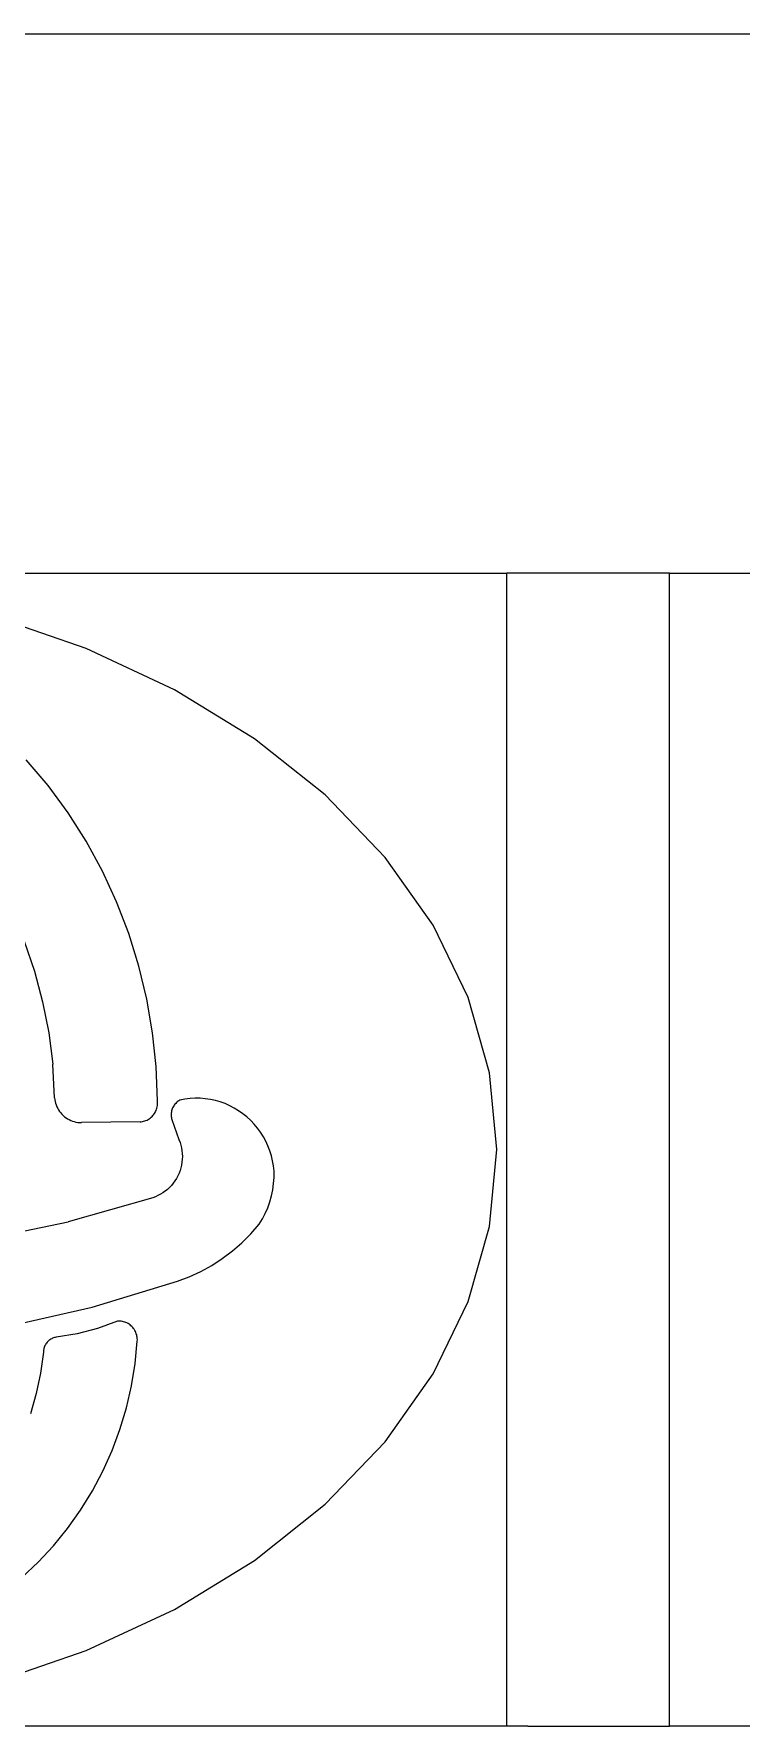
# Model space of a CAD drawing. Extents: x 396092 to 455492, y 17293 to 132793.
# Drawn here: x 410911.3 to 410997.2, y 60901 to 61106.4 of the extents above; entities that cross this region are included whole.
import ezdxf

# ---------------------------------------------------------------- set-up
doc = ezdxf.new("R2010")
doc.units = 0
doc.header["$LTSCALE"] = 1000
doc.header["$MEASUREMENT"] = 0
doc.layers.add('MU', color=34, linetype='Continuous')

msp = doc.modelspace()

# ---------------------------------------------------------------- linework, layer by layer
at = {"layer": 'MU', "color": 37}
for p, q in [((408391.55, 61106.41), (412271.55, 61106.41)), ((410868.63, 61040.95), (410968.73, 61040.95)), ((410988.51, 61040.95), (410968.73, 61040.95)), ((410968.73, 60900.95), (410968.73, 61040.95)), ((410988.51, 60900.95), (410988.51, 61040.95)), ((410988.51, 61040.95), (411041.73, 61040.95)), ((410917.66, 61031.78), (410906.13, 61035.75)), ((410928.38, 61026.78), (410917.66, 61031.78)), ((410938.11, 61020.83), (410928.38, 61026.78)), ((410946.69, 61014.01), (410938.11, 61020.83)), ((410913.01, 61015.16), (410910.36, 61018.29)), ((410915.44, 61011.85), (410913.01, 61015.16)), ((410953.96, 61006.42), (410946.69, 61014.01)), ((410917.65, 61008.38), (410915.44, 61011.85)), ((410919.62, 61004.77), (410917.65, 61008.38)), ((410959.78, 60998.18), (410953.96, 61006.42)), ((410921.35, 61001.03), (410919.62, 61004.77)), ((410922.84, 60997.18), (410921.35, 61001.03)), ((410964.05, 60989.41), (410959.78, 60998.18)), ((410910.1, 60996.27), (410911.35, 60992.63)), ((410924.06, 60993.23), (410922.84, 60997.18)), ((410911.35, 60992.63), (410912.35, 60988.91)), ((410925.03, 60989.22), (410924.06, 60993.23)), ((410912.35, 60988.91), (410913.1, 60985.13)), ((410925.72, 60985.14), (410925.03, 60989.22)), ((410966.65, 60980.28), (410964.05, 60989.41)), ((410913.1, 60985.13), (410913.58, 60981.31)), ((410926.15, 60981.03), (410925.72, 60985.14)), ((410913.81, 60977.24), (410913.58, 60981.31)), ((410926.31, 60976.89), (410926.15, 60981.03)), ((410967.53, 60970.95), (410966.65, 60980.28)), ((410913.81, 60977.24), (410913.84, 60977.01)), ((410913.84, 60977.01), (410913.88, 60976.79)), ((410913.88, 60976.79), (410913.93, 60976.58)), ((410913.93, 60976.58), (410914, 60976.37)), ((410914, 60976.37), (410914.09, 60976.16)), ((410914.09, 60976.16), (410914.19, 60975.96)), ((410914.19, 60975.96), (410914.3, 60975.77)), ((410914.3, 60975.77), (410914.42, 60975.59)), ((410914.42, 60975.59), (410914.56, 60975.41)), ((410925.93, 60975.32), (410926.01, 60975.44)), ((410926.01, 60975.44), (410926.08, 60975.58)), ((410926.08, 60975.58), (410926.15, 60975.71)), ((410926.15, 60975.71), (410926.2, 60975.85)), ((410926.2, 60975.85), (410926.24, 60976)), ((410926.24, 60976), (410926.28, 60976.14)), ((410926.28, 60976.14), (410926.3, 60976.29)), ((410926.3, 60976.29), (410926.32, 60976.44)), ((410926.32, 60976.74), (410926.31, 60976.89)), ((410926.33, 60976.59), (410926.32, 60976.74)), ((410926.32, 60976.44), (410926.33, 60976.59)), ((410928, 60975.51), (410927.98, 60975.38)), ((410928.02, 60975.64), (410928, 60975.51)), ((410928.06, 60975.77), (410928.02, 60975.64)), ((410928.1, 60975.89), (410928.06, 60975.77)), ((410928.15, 60976.02), (410928.1, 60975.89)), ((410928.21, 60976.14), (410928.15, 60976.02)), ((410928.28, 60976.25), (410928.21, 60976.14)), ((410928.35, 60976.36), (410928.28, 60976.25)), ((410928.43, 60976.46), (410928.35, 60976.36)), ((410928.52, 60976.56), (410928.43, 60976.46)), ((410928.61, 60976.65), (410928.52, 60976.56)), ((410928.71, 60976.74), (410928.61, 60976.65)), ((410928.81, 60976.82), (410928.71, 60976.74)), ((410928.92, 60976.89), (410928.81, 60976.82)), ((410929.04, 60976.95), (410928.92, 60976.89)), ((410929.65, 60977.07), (410929.04, 60976.95)), ((410930.26, 60977.15), (410929.65, 60977.07)), ((410930.88, 60977.19), (410930.26, 60977.15)), ((410931.5, 60977.18), (410930.88, 60977.19)), ((410932.12, 60977.13), (410931.5, 60977.18)), ((410932.73, 60977.04), (410932.12, 60977.13)), ((410933.34, 60976.91), (410932.73, 60977.04)), ((410933.93, 60976.74), (410933.34, 60976.91)), ((410934.52, 60976.53), (410933.93, 60976.74)), ((410935.09, 60976.28), (410934.52, 60976.53)), ((410935.64, 60976), (410935.09, 60976.28)), ((410936.17, 60975.67), (410935.64, 60976)), ((410936.68, 60975.31), (410936.17, 60975.67)), ((410914.56, 60975.41), (410914.7, 60975.24)), ((410914.7, 60975.24), (410914.86, 60975.09)), ((410914.86, 60975.09), (410915.03, 60974.94)), ((410915.03, 60974.94), (410915.2, 60974.81)), ((410915.2, 60974.81), (410915.39, 60974.69)), ((410915.39, 60974.69), (410915.58, 60974.59)), ((410915.58, 60974.59), (410915.78, 60974.49)), ((410915.78, 60974.49), (410915.98, 60974.41)), ((410915.98, 60974.41), (410916.19, 60974.35)), ((410916.19, 60974.35), (410916.4, 60974.3)), ((410916.4, 60974.3), (410916.62, 60974.26)), ((410916.62, 60974.26), (410916.84, 60974.24)), ((410916.84, 60974.24), (410917.06, 60974.24)), ((410924.19, 60974.33), (410917.06, 60974.24)), ((410924.19, 60974.33), (410924.34, 60974.34)), ((410924.34, 60974.34), (410924.48, 60974.36)), ((410924.48, 60974.36), (410924.63, 60974.39)), ((410924.63, 60974.39), (410924.77, 60974.43)), ((410924.77, 60974.43), (410924.91, 60974.48)), ((410924.91, 60974.48), (410925.04, 60974.54)), ((410925.04, 60974.54), (410925.17, 60974.61)), ((410925.17, 60974.61), (410925.3, 60974.69)), ((410925.3, 60974.69), (410925.42, 60974.78)), ((410925.42, 60974.78), (410925.54, 60974.87)), ((410925.54, 60974.87), (410925.65, 60974.97)), ((410925.65, 60974.97), (410925.75, 60975.08)), ((410925.75, 60975.08), (410925.84, 60975.19)), ((410925.84, 60975.19), (410925.93, 60975.32)), ((410927.98, 60975.38), (410927.97, 60975.25)), ((410927.97, 60975.25), (410927.97, 60975.11)), ((410927.97, 60975.11), (410927.98, 60974.98)), ((410927.98, 60974.98), (410928, 60974.85)), ((410928, 60974.85), (410928.02, 60974.72)), ((410928.02, 60974.72), (410928.06, 60974.59)), ((410928.06, 60974.59), (410928.92, 60972.16)), ((410937.17, 60974.92), (410936.68, 60975.31)), ((410937.63, 60974.5), (410937.17, 60974.92)), ((410937.63, 60974.5), (410938.06, 60974.04)), ((410938.46, 60973.56), (410938.06, 60974.04)), ((410938.83, 60973.05), (410938.46, 60973.56)), ((410928.92, 60972.16), (410929.05, 60971.83)), ((410929.05, 60971.83), (410929.15, 60971.5)), ((410929.15, 60971.5), (410929.23, 60971.16)), ((410939.17, 60972.52), (410938.83, 60973.05)), ((410939.47, 60971.97), (410939.17, 60972.52)), ((410939.73, 60971.39), (410939.47, 60971.97)), ((410939.96, 60970.81), (410939.73, 60971.39)), ((410929.23, 60971.16), (410929.28, 60970.81)), ((410929.28, 60969.42), (410929.23, 60969.07)), ((410929.28, 60970.81), (410929.32, 60970.47)), ((410929.32, 60969.77), (410929.28, 60969.42)), ((410929.32, 60970.47), (410929.33, 60970.12)), ((410929.33, 60970.12), (410929.32, 60969.77)), ((410940.14, 60970.2), (410939.96, 60970.81)), ((410940.29, 60969.59), (410940.14, 60970.2)), ((410940.4, 60968.97), (410940.29, 60969.59)), ((410966.65, 60961.62), (410967.53, 60970.95)), ((410928.62, 60967.45), (410928.43, 60967.16)), ((410928.78, 60967.76), (410928.62, 60967.45)), ((410928.93, 60968.07), (410928.78, 60967.76)), ((410929.05, 60968.4), (410928.93, 60968.07)), ((410929.15, 60968.73), (410929.05, 60968.4)), ((410929.23, 60969.07), (410929.15, 60968.73)), ((410940.47, 60968.34), (410940.4, 60968.97)), ((410940.41, 60966.83), (410940.47, 60967.58)), ((410940.47, 60967.58), (410940.47, 60968.34)), ((410926.06, 60965.23), (410925.74, 60965.11)), ((410926.37, 60965.36), (410926.06, 60965.23)), ((410926.68, 60965.52), (410926.37, 60965.36)), ((410926.97, 60965.7), (410926.68, 60965.52)), ((410927.25, 60965.9), (410926.97, 60965.7)), ((410927.52, 60966.12), (410927.25, 60965.9)), ((410927.77, 60966.35), (410927.52, 60966.12)), ((410928.01, 60966.61), (410927.77, 60966.35)), ((410928.23, 60966.87), (410928.01, 60966.61)), ((410928.43, 60967.16), (410928.23, 60966.87)), ((410939.95, 60964.61), (410940.15, 60965.34)), ((410940.15, 60965.34), (410940.31, 60966.08)), ((410940.31, 60966.08), (410940.41, 60966.83)), ((410925.74, 60965.11), (410915.45, 60962.2)), ((410939.06, 60962.54), (410939.4, 60963.21)), ((410939.4, 60963.21), (410939.7, 60963.9)), ((410939.7, 60963.9), (410939.95, 60964.61)), ((410904.99, 60960.02), (410915.45, 60962.2)), ((410937.66, 60960.73), (410938.67, 60961.89)), ((410938.67, 60961.89), (410939.06, 60962.54)), ((410964.05, 60952.49), (410966.65, 60961.62)), ((410935.41, 60958.64), (410936.57, 60959.65)), ((410936.57, 60959.65), (410937.66, 60960.73)), ((410932.9, 60956.89), (410934.18, 60957.72)), ((410934.18, 60957.72), (410935.41, 60958.64)), ((410918.39, 60951.82), (410928.75, 60954.97)), ((410928.75, 60954.97), (410930.17, 60955.51)), ((410930.17, 60955.51), (410931.56, 60956.15)), ((410931.56, 60956.15), (410932.9, 60956.89)), ((410907.83, 60949.45), (410918.39, 60951.82)), ((410959.78, 60943.73), (410964.05, 60952.49)), ((410919.04, 60949.25), (410916.55, 60948.6)), ((410921.46, 60950.12), (410919.04, 60949.25)), ((410921.61, 60950.13), (410921.46, 60950.12)), ((410921.76, 60950.12), (410921.61, 60950.13)), ((410921.9, 60950.11), (410921.76, 60950.12)), ((410922.05, 60950.09), (410921.9, 60950.11)), ((410922.19, 60950.05), (410922.05, 60950.09)), ((410922.33, 60950.01), (410922.19, 60950.05)), ((410922.47, 60949.96), (410922.33, 60950.01)), ((410922.6, 60949.9), (410922.47, 60949.96)), ((410922.73, 60949.83), (410922.6, 60949.9)), ((410922.86, 60949.75), (410922.73, 60949.83)), ((410922.98, 60949.67), (410922.86, 60949.75)), ((410923.09, 60949.57), (410922.98, 60949.67)), ((410923.2, 60949.47), (410923.09, 60949.57)), ((410923.3, 60949.36), (410923.2, 60949.47)), ((410923.39, 60949.25), (410923.3, 60949.36)), ((410923.48, 60949.13), (410923.39, 60949.25)), ((410923.56, 60949), (410923.48, 60949.13)), ((410923.63, 60948.87), (410923.56, 60949)), ((410923.69, 60948.74), (410923.63, 60948.87)), ((410923.74, 60948.6), (410923.69, 60948.74)), ((410912.49, 60946.7), (410912.47, 60946.58)), ((410912.52, 60946.82), (410912.49, 60946.7)), ((410912.55, 60946.93), (410912.52, 60946.82)), ((410912.59, 60947.05), (410912.55, 60946.93)), ((410912.64, 60947.16), (410912.59, 60947.05)), ((410912.69, 60947.26), (410912.64, 60947.16)), ((410912.75, 60947.36), (410912.69, 60947.26)), ((410912.82, 60947.46), (410912.75, 60947.36)), ((410912.9, 60947.56), (410912.82, 60947.46)), ((410912.98, 60947.64), (410912.9, 60947.56)), ((410913.06, 60947.73), (410912.98, 60947.64)), ((410913.15, 60947.8), (410913.06, 60947.73)), ((410913.25, 60947.87), (410913.15, 60947.8)), ((410913.35, 60947.94), (410913.25, 60947.87)), ((410913.46, 60947.99), (410913.35, 60947.94)), ((410913.56, 60948.04), (410913.46, 60947.99)), ((410913.67, 60948.08), (410913.56, 60948.04)), ((410913.79, 60948.12), (410913.67, 60948.08)), ((410913.9, 60948.14), (410913.79, 60948.12)), ((410914.02, 60948.16), (410913.9, 60948.14)), ((410916.55, 60948.6), (410914.02, 60948.16)), ((410923.6, 60944.98), (410923.86, 60947.71)), ((410923.79, 60948.45), (410923.74, 60948.6)), ((410923.82, 60948.31), (410923.79, 60948.45)), ((410923.85, 60948.16), (410923.82, 60948.31)), ((410923.86, 60948.01), (410923.85, 60948.16)), ((410923.87, 60947.86), (410923.86, 60948.01)), ((410923.86, 60947.71), (410923.87, 60947.86)), ((410912.46, 60946.34), (410912.1, 60943.82)), ((410912.47, 60946.58), (410912.46, 60946.46)), ((410912.46, 60946.46), (410912.46, 60946.34)), ((410923.16, 60942.28), (410923.6, 60944.98)), ((410912.1, 60943.82), (410911.57, 60941.32)), ((410953.96, 60935.48), (410959.78, 60943.73)), ((410911.57, 60941.32), (410910.89, 60938.87)), ((410922.54, 60939.6), (410923.16, 60942.28)), ((410921.75, 60936.98), (410922.54, 60939.6)), ((410920.8, 60934.41), (410921.75, 60936.98)), ((410919.68, 60931.92), (410920.8, 60934.41)), ((410946.69, 60927.89), (410953.96, 60935.48)), ((410918.4, 60929.51), (410919.68, 60931.92)), ((410916.97, 60927.18), (410918.4, 60929.51)), ((410915.39, 60924.96), (410916.97, 60927.18)), ((410938.11, 60921.07), (410946.69, 60927.89)), ((410913.67, 60922.85), (410915.39, 60924.96)), ((410911.82, 60920.86), (410913.67, 60922.85)), ((410909.84, 60919), (410911.82, 60920.86)), ((410928.38, 60915.12), (410938.11, 60921.07)), ((410917.66, 60910.12), (410928.38, 60915.12)), ((410906.13, 60906.16), (410917.66, 60910.12)), ((410931.3, 60900.95), (410868.63, 60900.95)), ((410968.73, 60900.95), (410931.3, 60900.95)), ((410971.3, 60900.95), (410968.73, 60900.95)), ((410971.3, 60900.95), (410988.51, 60900.95)), ((411041.73, 60900.95), (410988.51, 60900.95))]:
    msp.add_line(p, q, dxfattribs=at)

doc.saveas('drawing.dxf')
